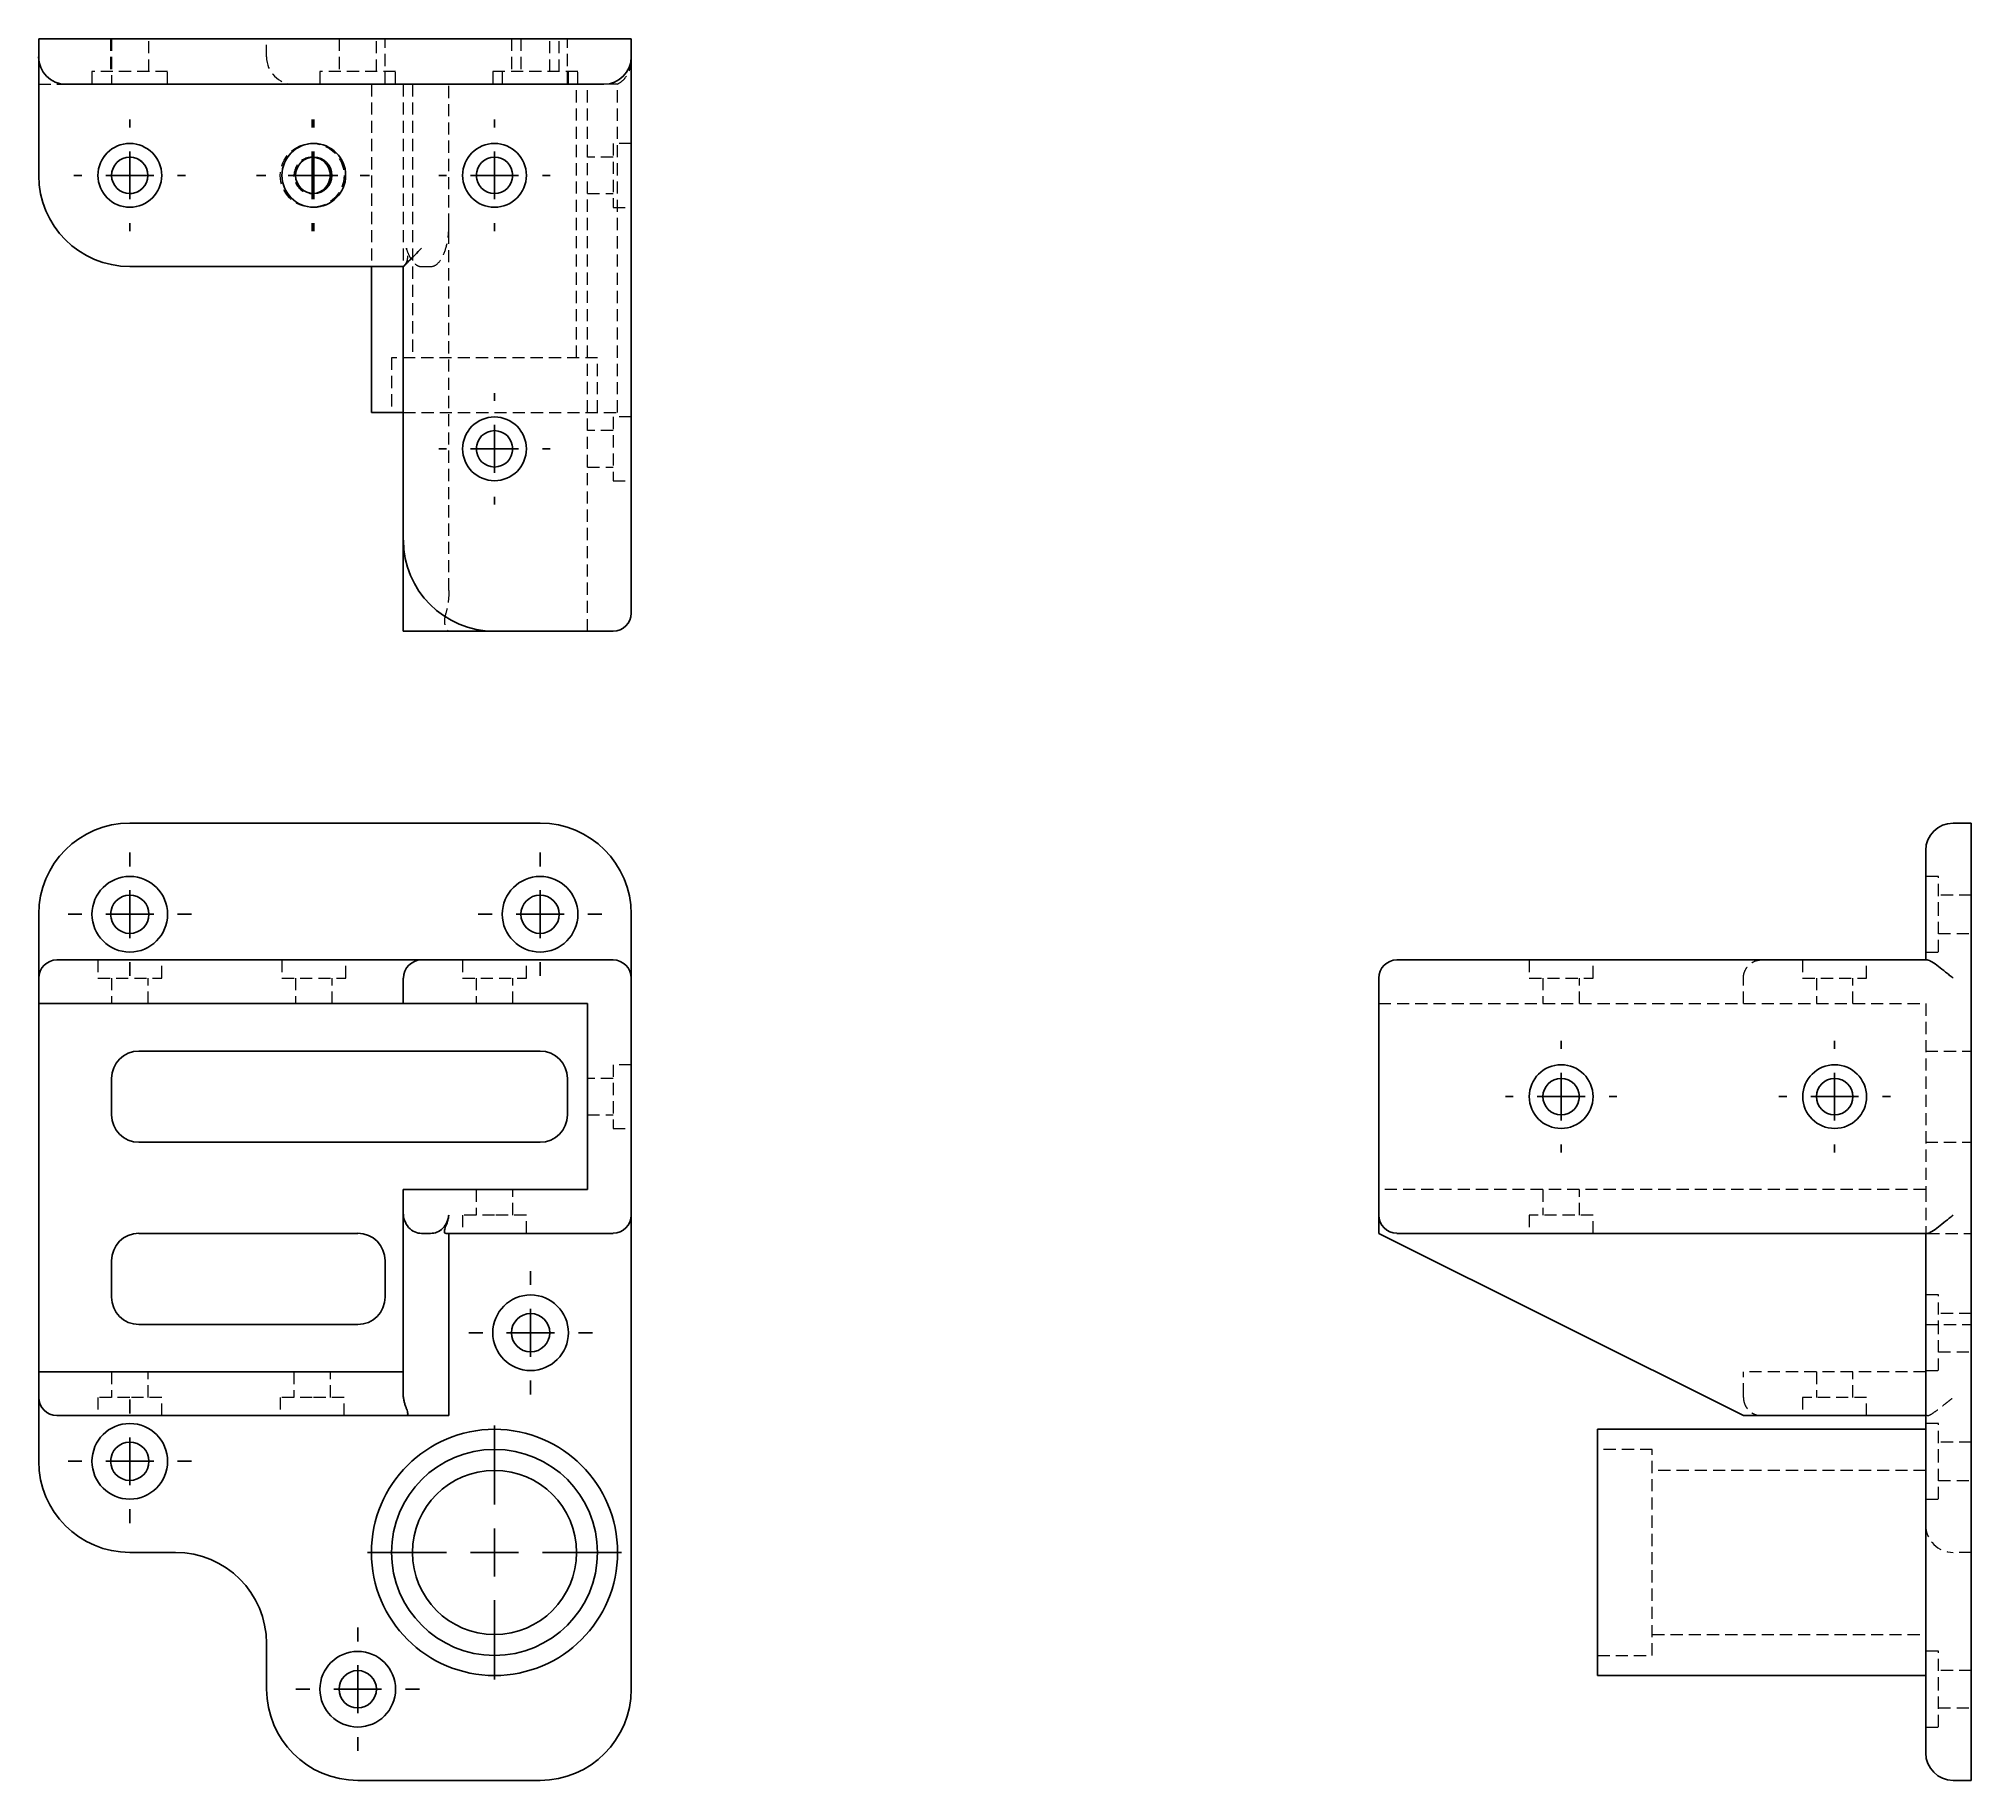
# Model space of a CAD drawing. Header units: millimetres. Extents: x 52 to 254, y 7 to 189.
import ezdxf

# ---------------------------------------------------------------- set-up
doc = ezdxf.new("R2010")
doc.units = ezdxf.units.MM
doc.linetypes.add('HIDDEN', pattern=[1.905, 1.27, -0.635])
doc.layers.add('10', color=7, linetype='Continuous')

# ---------------------------------------------------------------- blocks, each defined once
blk = doc.blocks.new('SW_CENTERMARKSYMBOL_0')
at = {"layer": '10', "color": 0}
for p, q in [((0, 5), (0, 6.45)), ((0, 0), (0, 2.5)), ((-5, 0), (-6.45, 0)), ((0, 0), (-2.5, 0)), ((0, 0), (0, -2.5)), ((0, 0), (2.5, 0)), ((5, 0), (6.45, 0)), ((0, -5), (0, -6.45))]:
    blk.add_line(p, q, dxfattribs=at)
blk = doc.blocks.new('SW_CENTERMARKSYMBOL_1')
at = {"layer": '10', "color": 0}
for p, q in [((0, 5), (0, 6.45)), ((0, 0), (0, 2.5)), ((-5, 0), (-6.45, 0)), ((0, 0), (-2.5, 0)), ((0, 0), (0, -2.5)), ((0, 0), (2.5, 0)), ((5, 0), (6.45, 0)), ((0, -5), (0, -6.45))]:
    blk.add_line(p, q, dxfattribs=at)
blk = doc.blocks.new('SW_CENTERMARKSYMBOL_2')
at = {"layer": '10', "color": 0}
for p, q in [((0, 5), (0, 6.45)), ((0, 0), (0, 2.5)), ((-5, 0), (-6.45, 0)), ((0, 0), (-2.5, 0)), ((0, 0), (0, -2.5)), ((0, 0), (2.5, 0)), ((5, 0), (6.45, 0)), ((0, -5), (0, -6.45))]:
    blk.add_line(p, q, dxfattribs=at)
blk = doc.blocks.new('SW_CENTERMARKSYMBOL_3')
at = {"layer": '10', "color": 0}
for p, q in [((0, 5), (0, 6.45)), ((0, 0), (0, 2.5)), ((-5, 0), (-6.45, 0)), ((0, 0), (-2.5, 0)), ((0, 0), (0, -2.5)), ((0, 0), (2.5, 0)), ((5, 0), (6.45, 0)), ((0, -5), (0, -6.45))]:
    blk.add_line(p, q, dxfattribs=at)
blk = doc.blocks.new('SW_CENTERMARKSYMBOL_4')
at = {"layer": '10', "color": 0}
for p, q in [((0, 5), (0, 6.45)), ((0, 0), (0, 2.5)), ((-5, 0), (-6.45, 0)), ((0, 0), (-2.5, 0)), ((0, 0), (0, -2.5)), ((0, 0), (2.5, 0)), ((5, 0), (6.45, 0)), ((0, -5), (0, -6.45))]:
    blk.add_line(p, q, dxfattribs=at)
blk = doc.blocks.new('SW_CENTERMARKSYMBOL_5')
at = {"layer": '10', "color": 0}
for p, q in [((0, 5), (0, 13.26)), ((0, 0), (0, 2.5)), ((-5, 0), (-13.26, 0)), ((0, 0), (-2.5, 0)), ((0, 0), (0, -2.5)), ((0, 0), (2.5, 0)), ((5, 0), (13.26, 0)), ((0, -5), (0, -13.26))]:
    blk.add_line(p, q, dxfattribs=at)
blk = doc.blocks.new('SW_CENTERMARKSYMBOL_6')
at = {"layer": '10', "color": 0}
for p, q in [((0, 5), (0, 5.83)), ((0, 0), (0, 2.5)), ((-5, 0), (-5.83, 0)), ((0, 0), (-2.5, 0)), ((0, 0), (0, -2.5)), ((0, 0), (2.5, 0)), ((5, 0), (5.83, 0)), ((0, -5), (0, -5.83))]:
    blk.add_line(p, q, dxfattribs=at)
blk = doc.blocks.new('SW_CENTERMARKSYMBOL_7')
at = {"layer": '10', "color": 0}
for p, q in [((0, 5), (0, 5.83)), ((0, 0), (0, 2.5)), ((-5, 0), (-5.83, 0)), ((0, 0), (-2.5, 0)), ((0, 0), (0, -2.5)), ((0, 0), (2.5, 0)), ((5, 0), (5.83, 0)), ((0, -5), (0, -5.83))]:
    blk.add_line(p, q, dxfattribs=at)
blk = doc.blocks.new('SW_CENTERMARKSYMBOL_8')
at = {"layer": '10', "color": 0}
for p, q in [((0, 5), (0, 5.83)), ((0, 0), (0, 2.5)), ((-5, 0), (-5.83, 0)), ((0, 0), (-2.5, 0)), ((0, 0), (0, -2.5)), ((0, 0), (2.5, 0)), ((5, 0), (5.83, 0)), ((0, -5), (0, -5.83))]:
    blk.add_line(p, q, dxfattribs=at)
blk = doc.blocks.new('SW_CENTERMARKSYMBOL_9')
at = {"layer": '10', "color": 0}
for p, q in [((0, 5), (0, 5.83)), ((0, 0), (0, 2.5)), ((-5, 0), (-5.83, 0)), ((0, 0), (-2.5, 0)), ((0, 0), (0, -2.5)), ((0, 0), (2.5, 0)), ((5, 0), (5.83, 0)), ((0, -5), (0, -5.83))]:
    blk.add_line(p, q, dxfattribs=at)
blk = doc.blocks.new('SW_CENTERMARKSYMBOL_10')
at = {"layer": '10', "color": 0}
for p, q in [((0, 5), (0, 5.83)), ((0, 0), (0, 2.5)), ((-5, 0), (-5.83, 0)), ((0, 0), (-2.5, 0)), ((0, 0), (0, -2.5)), ((0, 0), (2.5, 0)), ((5, 0), (5.83, 0)), ((0, -5), (0, -5.83))]:
    blk.add_line(p, q, dxfattribs=at)
blk = doc.blocks.new('SW_CENTERMARKSYMBOL_11')
at = {"layer": '10', "color": 0}
for p, q in [((0, 5), (0, 5.83)), ((0, 0), (0, 2.5)), ((-5, 0), (-5.83, 0)), ((0, 0), (-2.5, 0)), ((0, 0), (0, -2.5)), ((0, 0), (2.5, 0)), ((5, 0), (5.83, 0)), ((0, -5), (0, -5.83))]:
    blk.add_line(p, q, dxfattribs=at)
blk = doc.blocks.new('SW_CENTERMARKSYMBOL_12')
at = {"layer": '10', "color": 0}
for p, q in [((0, 5), (0, 5.83)), ((0, 0), (0, 2.5)), ((-5, 0), (-5.83, 0)), ((0, 0), (-2.5, 0)), ((0, 0), (0, -2.5)), ((0, 0), (2.5, 0)), ((5, 0), (5.83, 0)), ((0, -5), (0, -5.83))]:
    blk.add_line(p, q, dxfattribs=at)
blk = doc.blocks.new('SW_CENTERMARKSYMBOL_13')
at = {"layer": '10', "color": 0}
for p, q in [((0, 5), (0, 5.83)), ((0, 0), (0, 2.5)), ((-5, 0), (-5.83, 0)), ((0, 0), (-2.5, 0)), ((0, 0), (0, -2.5)), ((0, 0), (2.5, 0)), ((5, 0), (5.83, 0)), ((0, -5), (0, -5.83))]:
    blk.add_line(p, q, dxfattribs=at)

msp = doc.modelspace()

# ---------------------------------------------------------------- linework, layer by layer
at = {"color": 7, "linetype": 'Continuous', "lineweight": 25}
for p, q in [((52.05, 188.95), (52.05, 187.05)), ((52.05, 188.95), (61.57, 188.95)), ((61.57, 188.95), (104.43, 188.95)), ((104.43, 188.95), (113.95, 188.95)), ((113.95, 187.05), (113.95, 188.95)), ((52.05, 187.05), (52.05, 174.67)), ((113.95, 128.95), (113.95, 187.05)), ((61.57, 184.19), (54.9, 184.19)), ((104.43, 184.19), (61.57, 184.19)), ((111.1, 184.19), (104.43, 184.19)), ((61.57, 165.14), (90.14, 165.14)), ((86.81, 165.14), (86.81, 149.9)), ((90.14, 165.14), (90.14, 136.57)), ((86.81, 149.9), (90.14, 149.9)), ((90.14, 136.57), (90.14, 127.05)), ((99.67, 127.05), (90.14, 127.05)), ((99.67, 127.05), (112.05, 127.05)), ((61.57, 107), (104.43, 107)), ((253.95, 107), (252.05, 107)), ((253.95, 107), (253.95, 97.48)), ((249.19, 97.48), (249.19, 104.14)), ((52.05, 90.81), (52.05, 97.48)), ((113.95, 97.48), (113.95, 90.81)), ((249.19, 92.71), (249.19, 97.48)), ((253.95, 97.48), (253.95, 16.52)), ((61.57, 92.71), (53.95, 92.71)), ((92.05, 92.71), (61.57, 92.71)), ((99.67, 92.71), (92.05, 92.71)), ((112.05, 92.71), (99.67, 92.71)), ((249.35, 92.71), (193.95, 92.71)), ((52.05, 90.81), (52.05, 88.14)), ((90.14, 90.81), (90.14, 88.14)), ((113.95, 66.05), (113.95, 90.81)), ((192.05, 90.81), (192.05, 66.05)), ((52.05, 88.14), (61.57, 88.14)), ((52.05, 88.14), (52.05, 49.67)), ((61.57, 88.14), (90.14, 88.14)), ((90.14, 88.14), (99.67, 88.14)), ((99.67, 88.14), (109.38, 88.14)), ((109.38, 88.14), (109.38, 68.71)), ((62.52, 83.19), (104.43, 83.19)), ((59.67, 76.52), (59.67, 80.33)), ((107.29, 80.33), (107.29, 76.52)), ((104.43, 73.67), (62.52, 73.67)), ((90.14, 68.71), (90.14, 66.27)), ((109.38, 68.71), (90.14, 68.71)), ((90.14, 66.27), (90.14, 47.22)), ((113.95, 66.05), (113.95, 36.71)), ((62.52, 64.14), (85.38, 64.14)), ((93, 64.14), (92.05, 64.14)), ((94.59, 64.14), (112.05, 64.14)), ((94.9, 45.1), (94.9, 64.14)), ((192.05, 64.14), (230.14, 45.1)), ((193.95, 64.14), (249.35, 64.14)), ((249.19, 36.71), (249.19, 64.14)), ((59.67, 57.48), (59.67, 61.29)), ((88.24, 61.29), (88.24, 57.48)), ((85.38, 54.62), (62.52, 54.62)), ((52.05, 49.67), (52.05, 47)), ((61.57, 49.67), (52.05, 49.67)), ((90.14, 49.67), (61.57, 49.67)), ((52.05, 40.33), (52.05, 47)), ((53.95, 45.1), (61.57, 45.1)), ((61.57, 45.1), (90.46, 45.1)), ((92.05, 45.1), (93, 45.1)), ((234.4, 45.1), (249.19, 45.1)), ((249.19, 43.67), (214.9, 43.67)), ((214.9, 43.67), (214.9, 17.96)), ((66.33, 30.81), (61.57, 30.81)), ((113.95, 24.92), (113.95, 16.52)), ((249.19, 16.52), (249.19, 24.92)), ((75.86, 16.52), (75.86, 21.29)), ((214.9, 17.96), (249.19, 17.96)), ((249.19, 9.86), (249.19, 16.52)), ((253.95, 16.52), (253.95, 7)), ((104.43, 7), (85.38, 7)), ((252.05, 7), (253.95, 7))]:
    msp.add_line(p, q, dxfattribs=at)
at = {"color": 7, "linetype": 'HIDDEN', "lineweight": 18}
for p, q in [((59.57, 188.95), (59.57, 185.52)), ((59.67, 188.95), (59.67, 184.19)), ((63.57, 185.52), (63.57, 188.95)), ((75.86, 187.05), (75.86, 188.95)), ((83.43, 188.95), (83.43, 185.52)), ((87.33, 185.52), (87.33, 188.95)), ((88.24, 184.19), (88.24, 188.95)), ((101.44, 188.95), (101.44, 185.52)), ((102.43, 188.95), (102.43, 185.52)), ((105.44, 185.52), (105.44, 188.95)), ((106.43, 185.52), (106.43, 188.95)), ((107.29, 184.19), (107.29, 188.95)), ((52.05, 184.19), (54.9, 184.19)), ((65.52, 185.52), (57.62, 185.52)), ((57.62, 185.52), (57.62, 184.19)), ((65.52, 184.19), (65.52, 185.52)), ((89.33, 185.52), (81.43, 185.52)), ((81.43, 185.52), (81.43, 184.19)), ((86.81, 184.19), (86.81, 165.14)), ((89.33, 184.19), (89.33, 185.52)), ((90.14, 184.19), (90.14, 165.14)), ((91.1, 184.19), (91.1, 155.62)), ((94.9, 131.31), (94.9, 184.19)), ((100.48, 185.52), (99.49, 185.52)), ((99.49, 185.52), (99.49, 184.19)), ((108.38, 185.52), (100.48, 185.52)), ((100.48, 185.52), (100.48, 184.19)), ((107.4, 184.19), (107.4, 185.52)), ((108.24, 155.62), (108.24, 184.19)), ((108.38, 184.19), (108.38, 185.52)), ((109.38, 127.05), (109.38, 184.19)), ((112.52, 149.9), (112.52, 184.19)), ((112.05, 178), (112.05, 171.33)), ((113.95, 178), (112.05, 178)), ((112.05, 176.57), (109.38, 176.57)), ((80.62, 172.76), (80.71, 172.76)), ((109.38, 172.76), (112.05, 172.76)), ((112.05, 171.33), (113.95, 171.33)), ((92.05, 165.14), (93, 165.14)), ((110.43, 155.62), (88.91, 155.62)), ((88.91, 155.62), (88.91, 149.9)), ((110.43, 149.9), (110.43, 155.62)), ((90.14, 149.9), (112.52, 149.9)), ((112.05, 149.43), (112.05, 142.76)), ((113.95, 149.43), (112.05, 149.43)), ((112.05, 148), (109.38, 148)), ((109.38, 144.19), (112.05, 144.19)), ((112.05, 142.76), (113.95, 142.76)), ((250.52, 101.43), (249.19, 101.43)), ((250.52, 97.48), (250.52, 101.43)), ((253.95, 99.48), (250.52, 99.48)), ((250.52, 93.52), (250.52, 97.48)), ((250.52, 95.48), (253.95, 95.48)), ((249.19, 93.52), (250.52, 93.52)), ((58.24, 92.71), (58.24, 90.81)), ((64.9, 90.81), (64.9, 92.71)), ((77.46, 92.71), (77.46, 90.81)), ((84.13, 90.81), (84.13, 92.71)), ((96.33, 92.71), (96.33, 90.81)), ((103, 90.81), (103, 92.71)), ((207.76, 92.71), (207.76, 90.81)), ((214.43, 90.81), (214.43, 92.71)), ((236.33, 92.71), (236.33, 90.81)), ((243, 90.81), (243, 92.71)), ((58.24, 90.81), (64.9, 90.81)), ((59.67, 90.81), (59.67, 88.14)), ((63.48, 88.14), (63.48, 90.81)), ((77.46, 90.81), (84.13, 90.81)), ((78.89, 90.81), (78.89, 88.14)), ((82.7, 88.14), (82.7, 90.81)), ((96.33, 90.81), (103, 90.81)), ((97.76, 90.81), (97.76, 88.14)), ((101.57, 88.14), (101.57, 90.81)), ((207.76, 90.81), (214.43, 90.81)), ((209.19, 90.81), (209.19, 88.14)), ((213, 88.14), (213, 90.81)), ((230.14, 88.14), (230.14, 90.81)), ((236.33, 90.81), (243, 90.81)), ((237.76, 90.81), (237.76, 88.14)), ((241.57, 88.14), (241.57, 90.81)), ((192.05, 88.14), (249.19, 88.14)), ((249.19, 88.14), (249.19, 68.71)), ((249.19, 83.19), (253.95, 83.19)), ((112.05, 81.76), (112.05, 75.1)), ((113.95, 81.76), (112.05, 81.76)), ((112.05, 80.33), (109.38, 80.33)), ((109.38, 76.52), (112.05, 76.52)), ((112.05, 75.1), (113.95, 75.1)), ((249.19, 73.67), (253.95, 73.67)), ((97.76, 68.71), (97.76, 66.05)), ((101.57, 66.05), (101.57, 68.71)), ((249.19, 68.71), (192.05, 68.71)), ((209.19, 68.71), (209.19, 66.05)), ((213, 66.05), (213, 68.71)), ((249.19, 68.71), (249.19, 64.14)), ((99.67, 66.05), (96.33, 66.05)), ((96.33, 66.05), (96.33, 64.14)), ((103, 66.05), (99.67, 66.05)), ((103, 64.14), (103, 66.05)), ((214.43, 66.05), (207.76, 66.05)), ((207.76, 66.05), (207.76, 64.14)), ((214.43, 64.14), (214.43, 66.05)), ((249.35, 64.14), (253.95, 64.14)), ((250.52, 57.71), (249.19, 57.71)), ((250.52, 53.76), (250.52, 57.71)), ((249.19, 54.62), (253.95, 54.62)), ((253.95, 55.76), (250.52, 55.76)), ((250.52, 49.81), (250.52, 53.76)), ((250.52, 51.76), (253.95, 51.76)), ((59.67, 49.67), (59.67, 47)), ((63.48, 47), (63.48, 49.67)), ((78.71, 49.67), (78.71, 47)), ((82.52, 47), (82.52, 49.67)), ((249.19, 49.67), (230.14, 49.67)), ((230.14, 47.22), (230.14, 49.67)), ((237.76, 49.67), (237.76, 47)), ((241.57, 47), (241.57, 49.67)), ((249.19, 49.81), (250.52, 49.81)), ((61.57, 47), (58.24, 47)), ((58.24, 47), (58.24, 45.1)), ((64.91, 47), (61.57, 47)), ((64.91, 45.1), (64.91, 47)), ((80.62, 47), (77.29, 47)), ((77.29, 47), (77.29, 45.1)), ((83.95, 47), (80.62, 47)), ((83.95, 45.1), (83.95, 47)), ((243, 47), (236.33, 47)), ((236.33, 47), (236.33, 45.1)), ((243, 45.1), (243, 47)), ((249.35, 45.1), (249.19, 45.1)), ((250.52, 44.29), (249.19, 44.29)), ((250.52, 40.33), (250.52, 44.29)), ((220.62, 41.57), (214.9, 41.57)), ((220.62, 20.05), (220.62, 41.57)), ((253.95, 42.33), (250.52, 42.33)), ((249.19, 39.38), (220.62, 39.38)), ((250.52, 36.38), (250.52, 40.33)), ((249.19, 36.38), (250.52, 36.38)), ((250.52, 38.33), (253.95, 38.33)), ((253.95, 30.81), (252.05, 30.81)), ((220.62, 22.24), (249.19, 22.24)), ((250.52, 20.48), (249.19, 20.48)), ((250.52, 16.52), (250.52, 20.48)), ((214.9, 20.05), (220.62, 20.05)), ((253.95, 18.48), (250.52, 18.48)), ((250.52, 12.57), (250.52, 16.52)), ((250.52, 14.57), (253.95, 14.57)), ((249.19, 12.57), (250.52, 12.57))]:
    msp.add_line(p, q, dxfattribs=at)
at = {"color": 7, "linetype": 'Continuous', "lineweight": 25}
for centre, radius in [((61.57, 174.67), 3.33), ((80.79, 174.67), 3.33), ((99.67, 174.67), 3.33), ((61.57, 174.67), 1.9), ((80.79, 174.67), 1.9), ((99.67, 174.67), 1.9), ((99.67, 146.1), 3.33), ((99.67, 146.1), 1.9), ((61.57, 97.48), 3.95), ((104.43, 97.48), 3.95), ((61.57, 97.48), 2), ((104.43, 97.48), 2), ((211.1, 78.43), 3.33), ((239.67, 78.43), 3.33), ((211.1, 78.43), 1.9), ((239.67, 78.43), 1.9), ((103.44, 53.76), 3.95), ((103.44, 53.76), 2), ((61.57, 40.33), 3.95), ((99.67, 30.81), 12.86), ((61.57, 40.33), 2), ((99.67, 30.81), 10.76), ((99.67, 30.81), 8.57), ((85.38, 16.52), 3.95), ((85.38, 16.52), 1.95)]:
    msp.add_circle(centre, radius, dxfattribs=at)
at = {"color": 7, "linetype": 'HIDDEN', "lineweight": 18}
for centre in [(61.57, 174.67), (80.62, 174.67)]:
    msp.add_circle(centre, 3.33, dxfattribs=at)
at = {"color": 7, "linetype": 'Continuous', "lineweight": 25}
for centre, radius, start, end in [((54.9, 187.05), 2.86, 180, 270), ((111.1, 187.05), 2.86, 270, 0), ((61.57, 174.67), 1.9, 90.0497, 270), ((80.62, 174.67), 1.9, 272.6102, 87.3898), ((61.57, 174.67), 9.52, 180, 270), ((99.67, 136.57), 9.52, 180, 270), ((112.05, 128.95), 1.9, 270, 0), ((61.57, 97.48), 9.52, 90, 180), ((104.43, 97.48), 9.52, 0, 90), ((252.05, 104.14), 2.86, 90, 180), ((53.95, 90.81), 1.9, 90, 180), ((92.05, 90.81), 1.9, 90, 180), ((112.05, 90.81), 1.9, 0, 90), ((193.95, 90.81), 1.9, 90, 180), ((62.52, 80.33), 2.86, 90, 180), ((104.43, 80.33), 2.86, 0, 90), ((62.52, 76.52), 2.86, 180, 270), ((104.43, 76.52), 2.86, 270, 0), ((112.05, 66.05), 1.9, 270, 0), ((193.95, 66.05), 1.9, 180, 270), ((62.52, 61.29), 2.86, 90, 180), ((85.38, 61.29), 2.86, 0, 90), ((62.52, 57.48), 2.86, 180, 270), ((85.38, 57.48), 2.86, 270, 0), ((53.95, 47), 1.9, 180, 270), ((61.57, 40.33), 9.52, 180, 270), ((66.33, 21.29), 9.52, 0, 90), ((85.38, 16.52), 9.52, 180, 270), ((104.43, 16.52), 9.52, 270, 0), ((252.05, 9.86), 2.86, 180, 270)]:
    msp.add_arc(centre, radius, start, end, dxfattribs=at)
at = {"color": 7, "linetype": 'HIDDEN', "lineweight": 18}
for centre, radius, start, end in [((78.71, 187.05), 2.86, 180, 270), ((61.57, 174.67), 1.9, 270, 90.0497), ((80.62, 174.67), 1.9, 87.3898, 270), ((252.05, 33.67), 2.86, 180, 270)]:
    msp.add_arc(centre, radius, start, end, dxfattribs=at)
for points, knots in [([(112.51, 184.18), (112.72, 184.32), (113.14, 184.6), (113.6, 185.22), (113.9, 185.93), (113.94, 186.43), (113.95, 186.68)], [0, 0, 0, 0, 0.245573, 0.5, 0.754426, 1, 1, 1, 1]), ([(112.52, 184.19), (112.49, 184.19), (112.42, 184.19), (111.92, 184.19), (111.38, 184.19), (111.15, 184.19)], [0, 0, 0, 0, 0.35716, 0.724678, 1, 1, 1, 1]), ([(93, 165.14), (93.22, 165.14), (93.47, 165.23), (93.94, 165.65), (94.16, 165.97), (94.53, 166.81), (94.68, 167.31), (94.86, 168.36), (94.9, 168.9), (94.9, 169.4)], [0, 0, 0, 0, 0.25, 0.25, 0.5, 0.5, 0.75, 0.75, 1, 1, 1, 1]), ([(90.15, 165.14), (90.17, 165.14), (90.19, 165.16), (90.24, 165.2), (90.28, 165.24), (90.35, 165.33), (90.39, 165.39), (90.46, 165.53), (90.5, 165.6), (90.56, 165.78), (90.58, 165.87), (90.61, 166.08), (90.62, 166.2), (90.6, 166.43), (90.58, 166.55), (90.53, 166.8), (90.5, 166.92), (90.46, 167.05)], [0, 0, 0, 0, 0.125, 0.125, 0.25, 0.25, 0.375, 0.375, 0.5, 0.5, 0.625, 0.625, 0.75, 0.75, 0.875, 0.875, 1, 1, 1, 1]), ([(90.46, 167.05), (90.54, 166.77), (90.64, 166.5), (90.88, 166.03), (91.01, 165.82), (91.29, 165.48), (91.44, 165.35), (91.74, 165.18), (91.9, 165.14), (92.05, 165.14)], [0, 0, 0, 0, 0.25, 0.25, 0.5, 0.5, 0.75, 0.75, 1, 1, 1, 1]), ([(94.9, 131.31), (94.9, 130.9), (94.88, 130.48), (94.77, 129.68), (94.69, 129.29), (94.59, 128.95)], [0, 0, 0, 0, 0.5, 0.5, 1, 1, 1, 1]), ([(94.59, 128.95), (94.55, 128.83), (94.52, 128.71), (94.46, 128.46), (94.45, 128.34), (94.43, 128.1), (94.43, 127.99), (94.46, 127.78), (94.49, 127.68), (94.55, 127.51), (94.58, 127.43), (94.66, 127.3), (94.7, 127.24), (94.77, 127.15), (94.8, 127.11), (94.86, 127.06), (94.88, 127.05), (94.89, 127.05)], [0, 0, 0, 0, 0.125, 0.125, 0.25, 0.25, 0.375, 0.375, 0.5, 0.5, 0.625, 0.625, 0.75, 0.75, 0.875, 0.875, 1, 1, 1, 1]), ([(230.14, 90.81), (230.14, 91.03), (230.18, 91.28), (230.37, 91.75), (230.51, 91.97), (230.89, 92.34), (231.11, 92.49), (231.58, 92.67), (231.82, 92.71), (232.05, 92.71)], [0, 0, 0, 0, 0.25, 0.25, 0.5, 0.5, 0.75, 0.75, 1, 1, 1, 1]), ([(230.14, 47), (230.14, 46.87), (230.16, 46.75), (230.2, 46.5), (230.24, 46.38), (230.33, 46.16), (230.39, 46.05), (230.53, 45.85), (230.6, 45.75), (230.78, 45.58), (230.87, 45.5), (231.08, 45.35), (231.2, 45.29), (231.43, 45.19), (231.55, 45.16), (231.8, 45.11), (231.92, 45.1), (232.05, 45.1)], [0, 0, 0, 0, 0.125, 0.125, 0.25, 0.25, 0.375, 0.375, 0.5, 0.5, 0.625, 0.625, 0.75, 0.75, 0.875, 0.875, 1, 1, 1, 1]), ([(249.35, 45.1), (249.41, 45.1), (249.48, 45.12), (249.65, 45.19), (249.74, 45.24), (250.04, 45.43), (250.27, 45.59), (250.75, 45.96), (251.01, 46.16), (251.39, 46.47), (251.52, 46.57), (251.78, 46.78), (251.92, 46.89), (252.05, 47)], [0, 0, 0, 0, 0.125, 0.125, 0.25, 0.25, 0.5, 0.5, 0.75, 0.75, 0.875, 0.875, 1, 1, 1, 1])]:
    msp.add_open_spline(points, degree=3, knots=knots, dxfattribs=at)
at = {"color": 7, "linetype": 'Continuous', "lineweight": 25}
for points, knots in [([(90.14, 165.14), (90.14, 165.14), (90.18, 165.18), (90.37, 165.37), (90.51, 165.51), (90.89, 165.89), (91.11, 166.11), (91.58, 166.58), (91.82, 166.82), (92.05, 167.05)], [0, 0, 0, 0, 0.25, 0.25, 0.5, 0.5, 0.75, 0.75, 1, 1, 1, 1]), ([(249.35, 92.71), (249.41, 92.71), (249.48, 92.69), (249.65, 92.62), (249.74, 92.57), (250.04, 92.38), (250.27, 92.22), (250.75, 91.85), (251.01, 91.65), (251.39, 91.34), (251.52, 91.24), (251.78, 91.02), (251.92, 90.92), (252.05, 90.81)], [0, 0, 0, 0, 0.125, 0.125, 0.25, 0.25, 0.5, 0.5, 0.75, 0.75, 0.875, 0.875, 1, 1, 1, 1]), ([(92.05, 64.14), (91.82, 64.14), (91.58, 64.19), (91.11, 64.4), (90.89, 64.56), (90.51, 64.97), (90.37, 65.23), (90.18, 65.75), (90.14, 66.02), (90.14, 66.27)], [0, 0, 0, 0, 0.25, 0.25, 0.5, 0.5, 0.75, 0.75, 1, 1, 1, 1]), ([(94.89, 66.05), (94.87, 65.81), (94.81, 65.56), (94.6, 65.09), (94.45, 64.87), (94.09, 64.51), (93.88, 64.37), (93.44, 64.18), (93.21, 64.14), (93, 64.14)], [0, 0, 0, 0, 0.25, 0.25, 0.5, 0.5, 0.75, 0.75, 1, 1, 1, 1]), ([(94.59, 64.14), (94.55, 64.14), (94.52, 64.15), (94.46, 64.2), (94.45, 64.24), (94.43, 64.34), (94.43, 64.4), (94.46, 64.54), (94.49, 64.62), (94.55, 64.8), (94.58, 64.89), (94.66, 65.1), (94.7, 65.2), (94.77, 65.43), (94.8, 65.55), (94.86, 65.79), (94.88, 65.92), (94.89, 66.05)], [0, 0, 0, 0, 0.125, 0.125, 0.25, 0.25, 0.375, 0.375, 0.5, 0.5, 0.625, 0.625, 0.75, 0.75, 0.875, 0.875, 1, 1, 1, 1]), ([(192.05, 66.05), (192.05, 65.81), (192.05, 65.56), (192.05, 65.09), (192.05, 64.87), (192.05, 64.51), (192.05, 64.37), (192.05, 64.18), (192.05, 64.14), (192.05, 64.14)], [0, 0, 0, 0, 0.25, 0.25, 0.5, 0.5, 0.75, 0.75, 1, 1, 1, 1]), ([(249.35, 64.14), (249.41, 64.14), (249.48, 64.16), (249.65, 64.24), (249.74, 64.29), (250.04, 64.47), (250.27, 64.64), (250.75, 65), (251.01, 65.21), (251.39, 65.52), (251.52, 65.62), (251.78, 65.83), (251.92, 65.94), (252.05, 66.05)], [0, 0, 0, 0, 0.125, 0.125, 0.25, 0.25, 0.5, 0.5, 0.75, 0.75, 0.875, 0.875, 1, 1, 1, 1]), ([(90.15, 47), (90.17, 46.87), (90.19, 46.75), (90.24, 46.5), (90.28, 46.38), (90.35, 46.16), (90.39, 46.05), (90.46, 45.85), (90.5, 45.75), (90.56, 45.58), (90.58, 45.5), (90.61, 45.35), (90.62, 45.29), (90.6, 45.19), (90.58, 45.16), (90.53, 45.11), (90.5, 45.1), (90.46, 45.1)], [0, 0, 0, 0, 0.125, 0.125, 0.25, 0.25, 0.375, 0.375, 0.5, 0.5, 0.625, 0.625, 0.75, 0.75, 0.875, 0.875, 1, 1, 1, 1]), ([(90.46, 45.1), (90.54, 45.1), (90.64, 45.1), (90.88, 45.1), (91.01, 45.1), (91.29, 45.1), (91.44, 45.1), (91.74, 45.1), (91.9, 45.1), (92.05, 45.1)], [0, 0, 0, 0, 0.25, 0.25, 0.5, 0.5, 0.75, 0.75, 1, 1, 1, 1]), ([(93, 45.1), (93.22, 45.1), (93.47, 45.1), (93.94, 45.1), (94.16, 45.1), (94.53, 45.1), (94.68, 45.1), (94.86, 45.1), (94.9, 45.1), (94.9, 45.1)], [0, 0, 0, 0, 0.25, 0.25, 0.5, 0.5, 0.75, 0.75, 1, 1, 1, 1]), ([(230.14, 45.1), (230.14, 45.1), (230.23, 45.1), (230.65, 45.1), (230.97, 45.1), (231.81, 45.1), (232.31, 45.1), (233.36, 45.1), (233.9, 45.1), (234.4, 45.1)], [0, 0, 0, 0, 0.25, 0.25, 0.5, 0.5, 0.75, 0.75, 1, 1, 1, 1]), ([(113.95, 36.71), (113.95, 35.72), (113.95, 34.74), (113.95, 33.27), (113.95, 32.78), (113.95, 31.8), (113.95, 31.3), (113.95, 30.32), (113.95, 29.83), (113.95, 28.84), (113.95, 28.35), (113.95, 26.89), (113.95, 25.91), (113.95, 24.92)], [0, 0, 0, 0, 0.00310151, 0.00310151, 0.00465226, 0.00465226, 0.00620301, 0.00620301, 0.00775377, 0.00775377, 0.00930452, 0.00930452, 0.01240603, 0.01240603, 0.01240603, 0.01240603]), ([(249.19, 24.92), (249.19, 25.83), (249.19, 26.78), (249.19, 28.26), (249.19, 28.77), (249.19, 29.79), (249.19, 30.3), (249.19, 31.84), (249.19, 32.85), (249.19, 34.33), (249.19, 34.82), (249.19, 35.78), (249.19, 36.25), (249.19, 36.71)], [0, 0, 0, 0, 0.25, 0.25, 0.375, 0.375, 0.5, 0.5, 0.75, 0.75, 0.875, 0.875, 1, 1, 1, 1])]:
    msp.add_open_spline(points, degree=3, knots=knots, dxfattribs=at)
msp.add_open_spline([(90.15, 47), (90.15, 47.07), (90.14, 47.15), (90.14, 47.22)], degree=3, dxfattribs=at)
at = {"color": 7, "linetype": 'HIDDEN', "lineweight": 18}
msp.add_open_spline([(230.14, 47), (230.14, 47.07), (230.14, 47.15), (230.14, 47.22)], degree=3, dxfattribs=at)

# ---------------------------------------------------------------- block references
at = {"layer": '10'}
for name, p in [('SW_CENTERMARKSYMBOL_6', (61.57, 174.67)), ('SW_CENTERMARKSYMBOL_11', (61.57, 174.67)), ('SW_CENTERMARKSYMBOL_10', (80.62, 174.67)), ('SW_CENTERMARKSYMBOL_8', (80.79, 174.67)), ('SW_CENTERMARKSYMBOL_9', (99.67, 174.67)), ('SW_CENTERMARKSYMBOL_7', (99.67, 146.1)), ('SW_CENTERMARKSYMBOL_2', (61.57, 97.48)), ('SW_CENTERMARKSYMBOL_3', (104.43, 97.48)), ('SW_CENTERMARKSYMBOL_12', (211.1, 78.43)), ('SW_CENTERMARKSYMBOL_13', (239.67, 78.43)), ('SW_CENTERMARKSYMBOL_4', (103.44, 53.76)), ('SW_CENTERMARKSYMBOL_1', (61.57, 40.33)), ('SW_CENTERMARKSYMBOL_5', (99.67, 30.81)), ('SW_CENTERMARKSYMBOL_0', (85.38, 16.52))]:
    msp.add_blockref(name, p, dxfattribs=at)

doc.saveas('drawing.dxf')
